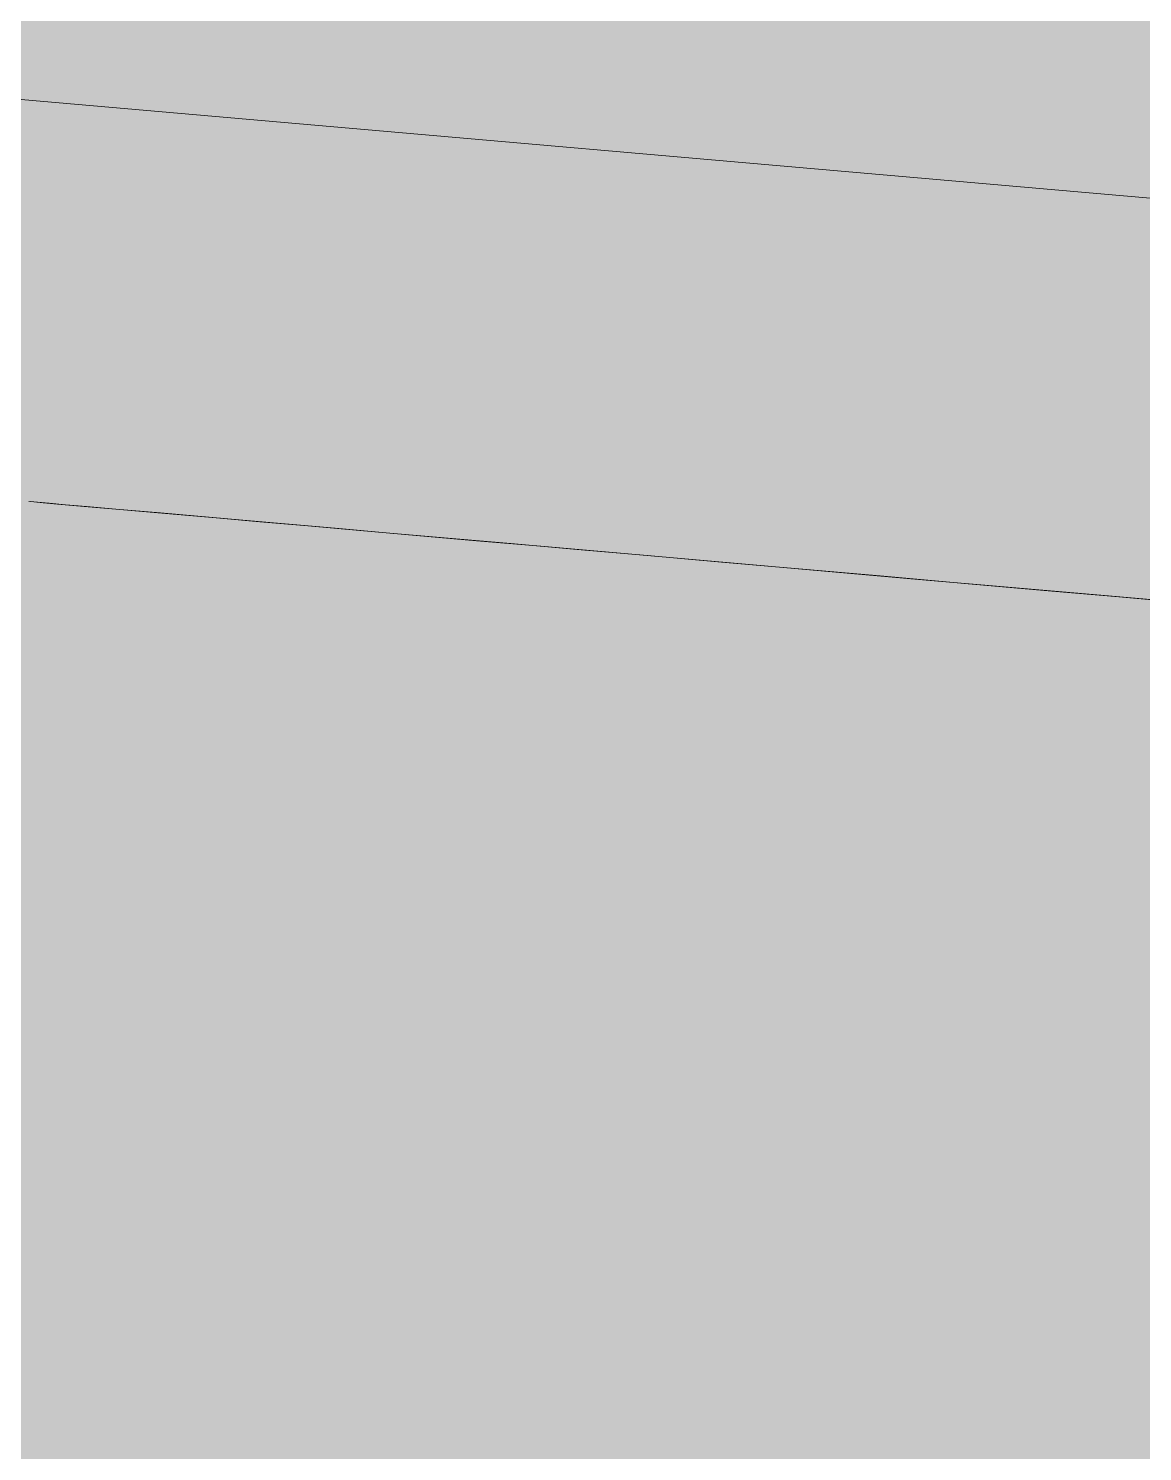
# Model space of a CAD drawing. Header units: millimetres. Extents: x 632 to 546626, y -3890 to 22200.
# Drawn here: x 389588.959 to 389590.846, y 16902.7 to 16905.11 of the extents above; entities that cross this region are included whole.
import ezdxf

# ---------------------------------------------------------------- set-up
doc = ezdxf.new("R2010")
doc.units = ezdxf.units.MM
doc.layers.add('A-270-M_ROOF', color=132, linetype='Continuous', lineweight=13)
doc.layers.add('A-770-ME_FFE_SA', color=91, linetype='Continuous', lineweight=13)

# ---------------------------------------------------------------- blocks, each defined once
blk = doc.blocks.new('Static Line_Sayfa_Metal Deck_Pan Mount - Up to 15 _ pitch - Max 2 Users-1845519-S6_501-SECTION A6')
at = {"layer": 'A-770-ME_FFE_SA', "lineweight": 5, "transparency": 33554432}
for points in [[(4567736.1194, 16883.1307), (4567740.3464, 16931.4452), (4567541.1074, 16948.8763), (4567536.8805, 16900.5619), (4567715.6604, 16884.9207)], [(4567736.1194, 16883.1307), (4567740.3464, 16931.4452), (4567541.1074, 16948.8763), (4567536.8805, 16900.5619), (4567715.6604, 16884.9207)], [(4567736.1194, 16883.1307), (4567740.3464, 16931.4452), (4567541.1074, 16948.8763), (4567536.8805, 16900.5619), (4567715.6604, 16884.9207)], [(4567736.1194, 16883.1307), (4567740.3464, 16931.4452), (4567541.1074, 16948.8763), (4567536.8805, 16900.5619), (4567715.6604, 16884.9207)], [(4567736.1194, 16883.1307), (4567740.3464, 16931.4452), (4567541.1074, 16948.8763), (4567536.8805, 16900.5619), (4567715.6604, 16884.9207)], [(4567736.1194, 16883.1307), (4567740.3464, 16931.4452), (4567541.1074, 16948.8763), (4567536.8805, 16900.5619), (4567715.6604, 16884.9207)], [(4567736.1194, 16883.1307), (4567740.3464, 16931.4452), (4567541.1074, 16948.8763), (4567536.8805, 16900.5619), (4567715.6604, 16884.9207)], [(4567736.1194, 16883.1307), (4567740.3464, 16931.4452), (4567541.1074, 16948.8763), (4567536.8805, 16900.5619), (4567715.6604, 16884.9207)], [(4567736.1194, 16883.1307), (4567740.3464, 16931.4452), (4567541.1075, 16948.8763), (4567536.8805, 16900.5619), (4567715.6604, 16884.9207)], [(4567736.1194, 16883.1307), (4567740.3464, 16931.4452), (4567541.1074, 16948.8763), (4567536.8805, 16900.5619), (4567715.6604, 16884.9207)], [(4567735.9451, 16881.1383), (4567740.1721, 16929.4528), (4567540.9331, 16946.8839), (4567536.7062, 16898.5695), (4567715.6604, 16882.913)], [(4567735.9451, 16881.1383), (4567740.1721, 16929.4528), (4567540.9331, 16946.8839), (4567536.7062, 16898.5695), (4567715.6604, 16882.913)], [(4567735.9451, 16881.1383), (4567740.1721, 16929.4528), (4567540.9331, 16946.8839), (4567536.7062, 16898.5695), (4567715.6604, 16882.913)], [(4567735.9451, 16881.1383), (4567740.1721, 16929.4528), (4567540.9331, 16946.8839), (4567536.7062, 16898.5695), (4567715.6604, 16882.913)], [(4567735.9451, 16881.1383), (4567740.1721, 16929.4528), (4567540.9331, 16946.8839), (4567536.7062, 16898.5695), (4567715.6604, 16882.913)], [(4567735.9451, 16881.1383), (4567740.1721, 16929.4528), (4567540.9331, 16946.8839), (4567536.7062, 16898.5695), (4567715.6604, 16882.913)], [(4567735.9451, 16881.1383), (4567740.1721, 16929.4528), (4567540.9331, 16946.8839), (4567536.7062, 16898.5695), (4567715.6604, 16882.913)], [(4567735.9451, 16881.1383), (4567740.1721, 16929.4528), (4567540.9331, 16946.8839), (4567536.7062, 16898.5695), (4567715.6604, 16882.913)], [(4567735.9451, 16881.1383), (4567740.1721, 16929.4528), (4567540.9331, 16946.8839), (4567536.7062, 16898.5695), (4567715.6604, 16882.913)], [(4567735.9451, 16881.1383), (4567740.1721, 16929.4528), (4567540.9331, 16946.8839), (4567536.7062, 16898.5695), (4567715.6604, 16882.913)]]:
    blk.add_hatch(color=256, dxfattribs=at).paths.add_polyline_path(points)
at = {"layer": 'A-770-ME_FFE_SA', "lineweight": 5}
for p, q in [((4567546.3038, 16905.007), (4567550.2681, 16904.6602)), ((4567550.2681, 16904.6602), (4567546.3038, 16905.007)), ((4567546.3038, 16905.007), (4567550.2681, 16904.6602)), ((4567550.2681, 16904.6602), (4567546.3038, 16905.007)), ((4567546.3038, 16905.007), (4567550.2681, 16904.6602)), ((4567550.2681, 16904.6602), (4567546.3038, 16905.007)), ((4567546.5212, 16904.3084), (4567546.5129, 16904.3091)), ((4567546.5212, 16904.3084), (4567546.5129, 16904.3091)), ((4567546.5212, 16904.3084), (4567546.5129, 16904.3091)), ((4567546.5212, 16904.3084), (4567546.5129, 16904.3091)), ((4567546.5212, 16904.3084), (4567546.5129, 16904.3091)), ((4567546.5212, 16904.3084), (4567546.5129, 16904.3091)), ((4567546.5212, 16904.3084), (4567546.5129, 16904.3091)), ((4567546.5212, 16904.3084), (4567546.5129, 16904.3091)), ((4567546.5212, 16904.3084), (4567546.5129, 16904.3091)), ((4567546.5212, 16904.3084), (4567546.5129, 16904.3091)), ((4567546.5212, 16904.3084), (4567546.5129, 16904.3091)), ((4567546.5157, 16904.3089), (4567546.5276, 16904.3078)), ((4567546.5157, 16904.3089), (4567546.5276, 16904.3078)), ((4567546.5157, 16904.3089), (4567546.5276, 16904.3078)), ((4567546.5157, 16904.3089), (4567546.5276, 16904.3078)), ((4567546.5157, 16904.3089), (4567546.5276, 16904.3078)), ((4567546.5157, 16904.3089), (4567546.5276, 16904.3078)), ((4567546.5157, 16904.3089), (4567546.5276, 16904.3078)), ((4567546.5157, 16904.3089), (4567546.5276, 16904.3078)), ((4567546.5157, 16904.3089), (4567546.5276, 16904.3078)), ((4567546.5157, 16904.3089), (4567546.5276, 16904.3078)), ((4567546.5157, 16904.3089), (4567546.5276, 16904.3078)), ((4567546.5374, 16904.307), (4567546.5212, 16904.3084)), ((4567546.5374, 16904.307), (4567546.5212, 16904.3084)), ((4567546.5374, 16904.307), (4567546.5212, 16904.3084)), ((4567546.5374, 16904.307), (4567546.5212, 16904.3084)), ((4567546.5374, 16904.307), (4567546.5212, 16904.3084)), ((4567546.5374, 16904.307), (4567546.5212, 16904.3084)), ((4567546.5374, 16904.307), (4567546.5212, 16904.3084)), ((4567546.5374, 16904.307), (4567546.5212, 16904.3084)), ((4567546.5374, 16904.307), (4567546.5212, 16904.3084)), ((4567546.5374, 16904.307), (4567546.5212, 16904.3084)), ((4567546.5374, 16904.307), (4567546.5212, 16904.3084)), ((4567546.5276, 16904.3078), (4567546.5475, 16904.3061)), ((4567546.5276, 16904.3078), (4567546.5475, 16904.3061)), ((4567546.5276, 16904.3078), (4567546.5475, 16904.3061)), ((4567546.5276, 16904.3078), (4567546.5475, 16904.3061)), ((4567546.5276, 16904.3078), (4567546.5475, 16904.3061)), ((4567546.5276, 16904.3078), (4567546.5475, 16904.3061)), ((4567546.5276, 16904.3078), (4567546.5475, 16904.3061)), ((4567546.5276, 16904.3078), (4567546.5475, 16904.3061)), ((4567546.5276, 16904.3078), (4567546.5475, 16904.3061)), ((4567546.5276, 16904.3078), (4567546.5475, 16904.3061)), ((4567546.5276, 16904.3078), (4567546.5475, 16904.3061)), ((4567546.5615, 16904.3048), (4567546.5374, 16904.307)), ((4567546.5615, 16904.3048), (4567546.5374, 16904.307)), ((4567546.5615, 16904.3048), (4567546.5374, 16904.307)), ((4567546.5615, 16904.3048), (4567546.5374, 16904.307)), ((4567546.5615, 16904.3048), (4567546.5374, 16904.307)), ((4567546.5615, 16904.3048), (4567546.5374, 16904.307)), ((4567546.5615, 16904.3048), (4567546.5374, 16904.307)), ((4567546.5615, 16904.3048), (4567546.5374, 16904.307)), ((4567546.5615, 16904.3048), (4567546.5374, 16904.307)), ((4567546.5615, 16904.3048), (4567546.5374, 16904.307)), ((4567546.5615, 16904.3048), (4567546.5374, 16904.307)), ((4567546.5475, 16904.3061), (4567546.5752, 16904.3036)), ((4567546.5475, 16904.3061), (4567546.5752, 16904.3036)), ((4567546.5475, 16904.3061), (4567546.5752, 16904.3036)), ((4567546.5475, 16904.3061), (4567546.5752, 16904.3036)), ((4567546.5475, 16904.3061), (4567546.5752, 16904.3036)), ((4567546.5475, 16904.3061), (4567546.5752, 16904.3036)), ((4567546.5475, 16904.3061), (4567546.5752, 16904.3036)), ((4567546.5475, 16904.3061), (4567546.5752, 16904.3036)), ((4567546.5475, 16904.3061), (4567546.5752, 16904.3036)), ((4567546.5475, 16904.3061), (4567546.5752, 16904.3036)), ((4567546.5475, 16904.3061), (4567546.5752, 16904.3036)), ((4567546.5935, 16904.302), (4567546.5615, 16904.3048)), ((4567546.5935, 16904.302), (4567546.5615, 16904.3048)), ((4567546.5935, 16904.302), (4567546.5615, 16904.3048)), ((4567546.5935, 16904.302), (4567546.5615, 16904.3048)), ((4567546.5935, 16904.302), (4567546.5615, 16904.3048)), ((4567546.5935, 16904.302), (4567546.5615, 16904.3048)), ((4567546.5935, 16904.302), (4567546.5615, 16904.3048)), ((4567546.5935, 16904.302), (4567546.5615, 16904.3048)), ((4567546.5935, 16904.302), (4567546.5615, 16904.3048)), ((4567546.5935, 16904.302), (4567546.5615, 16904.3048)), ((4567546.5935, 16904.302), (4567546.5615, 16904.3048)), ((4567546.5752, 16904.3036), (4567546.6109, 16904.3005)), ((4567546.5752, 16904.3036), (4567546.6109, 16904.3005)), ((4567546.5752, 16904.3036), (4567546.6109, 16904.3005)), ((4567546.5752, 16904.3036), (4567546.6109, 16904.3005)), ((4567546.5752, 16904.3036), (4567546.6109, 16904.3005)), ((4567546.5752, 16904.3036), (4567546.6109, 16904.3005)), ((4567546.5752, 16904.3036), (4567546.6109, 16904.3005)), ((4567546.5752, 16904.3036), (4567546.6109, 16904.3005)), ((4567546.5752, 16904.3036), (4567546.6109, 16904.3005)), ((4567546.5752, 16904.3036), (4567546.6109, 16904.3005)), ((4567546.5752, 16904.3036), (4567546.6109, 16904.3005)), ((4567546.6333, 16904.2986), (4567546.5935, 16904.302)), ((4567546.6333, 16904.2986), (4567546.5935, 16904.302)), ((4567546.6333, 16904.2986), (4567546.5935, 16904.302)), ((4567546.6333, 16904.2986), (4567546.5935, 16904.302)), ((4567546.6333, 16904.2986), (4567546.5935, 16904.302)), ((4567546.6333, 16904.2986), (4567546.5935, 16904.302)), ((4567546.6333, 16904.2986), (4567546.5935, 16904.302)), ((4567546.6333, 16904.2986), (4567546.5935, 16904.302)), ((4567546.6333, 16904.2986), (4567546.5935, 16904.302)), ((4567546.6333, 16904.2986), (4567546.5935, 16904.302)), ((4567546.6333, 16904.2986), (4567546.5935, 16904.302)), ((4567546.6109, 16904.3005), (4567546.6543, 16904.2967)), ((4567546.6109, 16904.3005), (4567546.6543, 16904.2967)), ((4567546.6109, 16904.3005), (4567546.6543, 16904.2967)), ((4567546.6109, 16904.3005), (4567546.6543, 16904.2967)), ((4567546.6109, 16904.3005), (4567546.6543, 16904.2967)), ((4567546.6109, 16904.3005), (4567546.6543, 16904.2967)), ((4567546.6109, 16904.3005), (4567546.6543, 16904.2967)), ((4567546.6109, 16904.3005), (4567546.6543, 16904.2967)), ((4567546.6109, 16904.3005), (4567546.6543, 16904.2967)), ((4567546.6109, 16904.3005), (4567546.6543, 16904.2967)), ((4567546.6109, 16904.3005), (4567546.6543, 16904.2967)), ((4567546.6809, 16904.2944), (4567546.6333, 16904.2986)), ((4567546.6809, 16904.2944), (4567546.6333, 16904.2986)), ((4567546.6809, 16904.2944), (4567546.6333, 16904.2986)), ((4567546.6809, 16904.2944), (4567546.6333, 16904.2986)), ((4567546.6809, 16904.2944), (4567546.6333, 16904.2986)), ((4567546.6809, 16904.2944), (4567546.6333, 16904.2986)), ((4567546.6809, 16904.2944), (4567546.6333, 16904.2986)), ((4567546.6809, 16904.2944), (4567546.6333, 16904.2986)), ((4567546.6809, 16904.2944), (4567546.6333, 16904.2986)), ((4567546.6809, 16904.2944), (4567546.6333, 16904.2986)), ((4567546.6809, 16904.2944), (4567546.6333, 16904.2986)), ((4567546.6543, 16904.2967), (4567546.7054, 16904.2923)), ((4567546.6543, 16904.2967), (4567546.7054, 16904.2923)), ((4567546.6543, 16904.2967), (4567546.7054, 16904.2923)), ((4567546.6543, 16904.2967), (4567546.7054, 16904.2923)), ((4567546.6543, 16904.2967), (4567546.7054, 16904.2923)), ((4567546.6543, 16904.2967), (4567546.7054, 16904.2923)), ((4567546.6543, 16904.2967), (4567546.7054, 16904.2923)), ((4567546.6543, 16904.2967), (4567546.7054, 16904.2923)), ((4567546.6543, 16904.2967), (4567546.7054, 16904.2923)), ((4567546.6543, 16904.2967), (4567546.7054, 16904.2923)), ((4567546.6543, 16904.2967), (4567546.7054, 16904.2923)), ((4567546.7362, 16904.2896), (4567546.6809, 16904.2944)), ((4567546.7362, 16904.2896), (4567546.6809, 16904.2944)), ((4567546.7362, 16904.2896), (4567546.6809, 16904.2944)), ((4567546.7362, 16904.2896), (4567546.6809, 16904.2944)), ((4567546.7362, 16904.2896), (4567546.6809, 16904.2944)), ((4567546.7362, 16904.2896), (4567546.6809, 16904.2944)), ((4567546.7362, 16904.2896), (4567546.6809, 16904.2944)), ((4567546.7362, 16904.2896), (4567546.6809, 16904.2944)), ((4567546.7362, 16904.2896), (4567546.6809, 16904.2944)), ((4567546.7362, 16904.2896), (4567546.6809, 16904.2944)), ((4567546.7362, 16904.2896), (4567546.6809, 16904.2944)), ((4567546.7054, 16904.2923), (4567546.7642, 16904.2871)), ((4567546.7054, 16904.2923), (4567546.7642, 16904.2871)), ((4567546.7054, 16904.2923), (4567546.7642, 16904.2871)), ((4567546.7054, 16904.2923), (4567546.7642, 16904.2871)), ((4567546.7054, 16904.2923), (4567546.7642, 16904.2871)), ((4567546.7054, 16904.2923), (4567546.7642, 16904.2871)), ((4567546.7054, 16904.2923), (4567546.7642, 16904.2871)), ((4567546.7054, 16904.2923), (4567546.7642, 16904.2871)), ((4567546.7054, 16904.2923), (4567546.7642, 16904.2871)), ((4567546.7054, 16904.2923), (4567546.7642, 16904.2871)), ((4567546.7054, 16904.2923), (4567546.7642, 16904.2871)), ((4567546.7991, 16904.2841), (4567546.7362, 16904.2896)), ((4567546.7991, 16904.2841), (4567546.7362, 16904.2896)), ((4567546.7991, 16904.2841), (4567546.7362, 16904.2896)), ((4567546.7991, 16904.2841), (4567546.7362, 16904.2896)), ((4567546.7991, 16904.2841), (4567546.7362, 16904.2896)), ((4567546.7991, 16904.2841), (4567546.7362, 16904.2896)), ((4567546.7991, 16904.2841), (4567546.7362, 16904.2896)), ((4567546.7991, 16904.2841), (4567546.7362, 16904.2896)), ((4567546.7991, 16904.2841), (4567546.7362, 16904.2896)), ((4567546.7991, 16904.2841), (4567546.7362, 16904.2896)), ((4567546.7991, 16904.2841), (4567546.7362, 16904.2896)), ((4567546.7642, 16904.2871), (4567546.8305, 16904.2813)), ((4567546.7642, 16904.2871), (4567546.8305, 16904.2813)), ((4567546.7642, 16904.2871), (4567546.8305, 16904.2813)), ((4567546.7642, 16904.2871), (4567546.8305, 16904.2813)), ((4567546.7642, 16904.2871), (4567546.8305, 16904.2813)), ((4567546.7642, 16904.2871), (4567546.8305, 16904.2813)), ((4567546.7642, 16904.2871), (4567546.8305, 16904.2813)), ((4567546.7642, 16904.2871), (4567546.8305, 16904.2813)), ((4567546.7642, 16904.2871), (4567546.8305, 16904.2813)), ((4567546.7642, 16904.2871), (4567546.8305, 16904.2813)), ((4567546.7642, 16904.2871), (4567546.8305, 16904.2813)), ((4567546.8695, 16904.2779), (4567546.7991, 16904.2841)), ((4567546.8695, 16904.2779), (4567546.7991, 16904.2841)), ((4567546.8695, 16904.2779), (4567546.7991, 16904.2841)), ((4567546.8695, 16904.2779), (4567546.7991, 16904.2841)), ((4567546.8695, 16904.2779), (4567546.7991, 16904.2841)), ((4567546.8695, 16904.2779), (4567546.7991, 16904.2841)), ((4567546.8695, 16904.2779), (4567546.7991, 16904.2841)), ((4567546.8695, 16904.2779), (4567546.7991, 16904.2841)), ((4567546.8695, 16904.2779), (4567546.7991, 16904.2841)), ((4567546.8695, 16904.2779), (4567546.7991, 16904.2841)), ((4567546.8695, 16904.2779), (4567546.7991, 16904.2841)), ((4567546.8305, 16904.2813), (4567546.9043, 16904.2749)), ((4567546.8305, 16904.2813), (4567546.9043, 16904.2749)), ((4567546.8305, 16904.2813), (4567546.9043, 16904.2749)), ((4567546.8305, 16904.2813), (4567546.9043, 16904.2749)), ((4567546.8305, 16904.2813), (4567546.9043, 16904.2749)), ((4567546.8305, 16904.2813), (4567546.9043, 16904.2749)), ((4567546.8305, 16904.2813), (4567546.9043, 16904.2749)), ((4567546.8305, 16904.2813), (4567546.9043, 16904.2749)), ((4567546.8305, 16904.2813), (4567546.9043, 16904.2749)), ((4567546.8305, 16904.2813), (4567546.9043, 16904.2749)), ((4567546.8305, 16904.2813), (4567546.9043, 16904.2749)), ((4567546.9472, 16904.2711), (4567546.8695, 16904.2779)), ((4567546.9472, 16904.2711), (4567546.8695, 16904.2779)), ((4567546.9472, 16904.2711), (4567546.8695, 16904.2779)), ((4567546.9472, 16904.2711), (4567546.8695, 16904.2779)), ((4567546.9472, 16904.2711), (4567546.8695, 16904.2779)), ((4567546.9472, 16904.2711), (4567546.8695, 16904.2779)), ((4567546.9472, 16904.2711), (4567546.8695, 16904.2779)), ((4567546.9472, 16904.2711), (4567546.8695, 16904.2779)), ((4567546.9472, 16904.2711), (4567546.8695, 16904.2779)), ((4567546.9472, 16904.2711), (4567546.8695, 16904.2779)), ((4567546.9472, 16904.2711), (4567546.8695, 16904.2779)), ((4567546.9472, 16904.2711), (4567546.8695, 16904.2779)), ((4567546.9043, 16904.2749), (4567546.9855, 16904.2678)), ((4567546.9043, 16904.2749), (4567546.9855, 16904.2678)), ((4567546.9043, 16904.2749), (4567546.9855, 16904.2678)), ((4567546.9043, 16904.2749), (4567546.9855, 16904.2678)), ((4567546.9043, 16904.2749), (4567546.9855, 16904.2678)), ((4567546.9043, 16904.2749), (4567546.9855, 16904.2678)), ((4567546.9043, 16904.2749), (4567546.9855, 16904.2678)), ((4567546.9043, 16904.2749), (4567546.9855, 16904.2678)), ((4567546.9043, 16904.2749), (4567546.9855, 16904.2678)), ((4567546.9043, 16904.2749), (4567546.9855, 16904.2678)), ((4567546.9043, 16904.2749), (4567546.9855, 16904.2678)), ((4567547.0322, 16904.2637), (4567546.9472, 16904.2711)), ((4567547.0322, 16904.2637), (4567546.9472, 16904.2711)), ((4567547.0322, 16904.2637), (4567546.9472, 16904.2711)), ((4567547.0322, 16904.2637), (4567546.9472, 16904.2711)), ((4567547.0322, 16904.2637), (4567546.9472, 16904.2711)), ((4567547.0322, 16904.2637), (4567546.9472, 16904.2711)), ((4567547.0322, 16904.2637), (4567546.9472, 16904.2711)), ((4567547.0322, 16904.2637), (4567546.9472, 16904.2711)), ((4567547.0322, 16904.2637), (4567546.9472, 16904.2711)), ((4567547.0322, 16904.2637), (4567546.9472, 16904.2711)), ((4567547.0322, 16904.2637), (4567546.9472, 16904.2711)), ((4567547.0322, 16904.2637), (4567546.9472, 16904.2711)), ((4567546.9855, 16904.2678), (4567547.0738, 16904.26)), ((4567546.9855, 16904.2678), (4567547.0738, 16904.26)), ((4567546.9855, 16904.2678), (4567547.0738, 16904.26)), ((4567546.9855, 16904.2678), (4567547.0738, 16904.26)), ((4567546.9855, 16904.2678), (4567547.0738, 16904.26)), ((4567546.9855, 16904.2678), (4567547.0738, 16904.26)), ((4567546.9855, 16904.2678), (4567547.0738, 16904.26)), ((4567546.9855, 16904.2678), (4567547.0738, 16904.26)), ((4567546.9855, 16904.2678), (4567547.0738, 16904.26)), ((4567546.9855, 16904.2678), (4567547.0738, 16904.26)), ((4567546.9855, 16904.2678), (4567547.0738, 16904.26)), ((4567547.1244, 16904.2556), (4567547.0322, 16904.2637)), ((4567547.1244, 16904.2556), (4567547.0322, 16904.2637)), ((4567547.1244, 16904.2556), (4567547.0322, 16904.2637)), ((4567547.1244, 16904.2556), (4567547.0322, 16904.2637)), ((4567547.1244, 16904.2556), (4567547.0322, 16904.2637)), ((4567547.1244, 16904.2556), (4567547.0322, 16904.2637)), ((4567547.1244, 16904.2556), (4567547.0322, 16904.2637)), ((4567547.1244, 16904.2556), (4567547.0322, 16904.2637)), ((4567547.1244, 16904.2556), (4567547.0322, 16904.2637)), ((4567547.1244, 16904.2556), (4567547.0322, 16904.2637)), ((4567547.1244, 16904.2556), (4567547.0322, 16904.2637)), ((4567547.1244, 16904.2556), (4567547.0322, 16904.2637)), ((4567547.0738, 16904.26), (4567547.1691, 16904.2517)), ((4567547.0738, 16904.26), (4567547.1691, 16904.2517)), ((4567547.0738, 16904.26), (4567547.1691, 16904.2517)), ((4567547.0738, 16904.26), (4567547.1691, 16904.2517)), ((4567547.0738, 16904.26), (4567547.1691, 16904.2517)), ((4567547.0738, 16904.26), (4567547.1691, 16904.2517)), ((4567547.0738, 16904.26), (4567547.1691, 16904.2517)), ((4567547.0738, 16904.26), (4567547.1691, 16904.2517)), ((4567547.0738, 16904.26), (4567547.1691, 16904.2517)), ((4567547.0738, 16904.26), (4567547.1691, 16904.2517)), ((4567547.0738, 16904.26), (4567547.1691, 16904.2517)), ((4567547.0738, 16904.26), (4567547.1691, 16904.2517)), ((4567547.2235, 16904.2469), (4567547.1244, 16904.2556)), ((4567547.2235, 16904.2469), (4567547.1244, 16904.2556)), ((4567547.2235, 16904.2469), (4567547.1244, 16904.2556)), ((4567547.2235, 16904.2469), (4567547.1244, 16904.2556)), ((4567547.2235, 16904.2469), (4567547.1244, 16904.2556)), ((4567547.2235, 16904.2469), (4567547.1244, 16904.2556)), ((4567547.2235, 16904.2469), (4567547.1244, 16904.2556)), ((4567547.2235, 16904.2469), (4567547.1244, 16904.2556)), ((4567547.2235, 16904.2469), (4567547.1244, 16904.2556)), ((4567547.2235, 16904.2469), (4567547.1244, 16904.2556)), ((4567547.2235, 16904.2469), (4567547.1244, 16904.2556)), ((4567547.1691, 16904.2517), (4567547.2714, 16904.2427)), ((4567547.1691, 16904.2517), (4567547.2714, 16904.2427)), ((4567547.1691, 16904.2517), (4567547.2714, 16904.2427)), ((4567547.1691, 16904.2517), (4567547.2714, 16904.2427)), ((4567547.1691, 16904.2517), (4567547.2714, 16904.2427)), ((4567547.1691, 16904.2517), (4567547.2714, 16904.2427)), ((4567547.1691, 16904.2517), (4567547.2714, 16904.2427)), ((4567547.1691, 16904.2517), (4567547.2714, 16904.2427)), ((4567547.1691, 16904.2517), (4567547.2714, 16904.2427)), ((4567547.1691, 16904.2517), (4567547.2714, 16904.2427)), ((4567547.1691, 16904.2517), (4567547.2714, 16904.2427)), ((4567547.3294, 16904.2377), (4567547.2235, 16904.2469)), ((4567547.3294, 16904.2377), (4567547.2235, 16904.2469)), ((4567547.3294, 16904.2377), (4567547.2235, 16904.2469)), ((4567547.3294, 16904.2377), (4567547.2235, 16904.2469)), ((4567547.3294, 16904.2377), (4567547.2235, 16904.2469)), ((4567547.3294, 16904.2377), (4567547.2235, 16904.2469)), ((4567547.3294, 16904.2377), (4567547.2235, 16904.2469)), ((4567547.3294, 16904.2377), (4567547.2235, 16904.2469)), ((4567547.3294, 16904.2377), (4567547.2235, 16904.2469)), ((4567547.3294, 16904.2377), (4567547.2235, 16904.2469)), ((4567547.3294, 16904.2377), (4567547.2235, 16904.2469)), ((4567547.2714, 16904.2427), (4567547.3804, 16904.2332)), ((4567547.2714, 16904.2427), (4567547.3804, 16904.2332)), ((4567547.2714, 16904.2427), (4567547.3804, 16904.2332)), ((4567547.2714, 16904.2427), (4567547.3804, 16904.2332)), ((4567547.2714, 16904.2427), (4567547.3804, 16904.2332)), ((4567547.2714, 16904.2427), (4567547.3804, 16904.2332)), ((4567547.2714, 16904.2427), (4567547.3804, 16904.2332)), ((4567547.2714, 16904.2427), (4567547.3804, 16904.2332)), ((4567547.2714, 16904.2427), (4567547.3804, 16904.2332)), ((4567547.2714, 16904.2427), (4567547.3804, 16904.2332)), ((4567547.2714, 16904.2427), (4567547.3804, 16904.2332)), ((4567547.442, 16904.2278), (4567547.3294, 16904.2377)), ((4567547.442, 16904.2278), (4567547.3294, 16904.2377)), ((4567547.442, 16904.2278), (4567547.3294, 16904.2377)), ((4567547.442, 16904.2278), (4567547.3294, 16904.2377)), ((4567547.442, 16904.2278), (4567547.3294, 16904.2377)), ((4567547.442, 16904.2278), (4567547.3294, 16904.2377)), ((4567547.442, 16904.2278), (4567547.3294, 16904.2377)), ((4567547.442, 16904.2278), (4567547.3294, 16904.2377)), ((4567547.442, 16904.2278), (4567547.3294, 16904.2377)), ((4567547.442, 16904.2278), (4567547.3294, 16904.2377)), ((4567547.442, 16904.2278), (4567547.3294, 16904.2377)), ((4567547.442, 16904.2278), (4567547.3295, 16904.2377)), ((4567547.3804, 16904.2332), (4567547.496, 16904.2231)), ((4567547.3804, 16904.2332), (4567547.496, 16904.2231)), ((4567547.3804, 16904.2332), (4567547.496, 16904.2231)), ((4567547.3804, 16904.2332), (4567547.496, 16904.2231)), ((4567547.3804, 16904.2332), (4567547.496, 16904.2231)), ((4567547.3804, 16904.2332), (4567547.496, 16904.2231)), ((4567547.3804, 16904.2332), (4567547.496, 16904.2231)), ((4567547.3804, 16904.2332), (4567547.496, 16904.2231)), ((4567547.3804, 16904.2332), (4567547.496, 16904.2231)), ((4567547.3804, 16904.2332), (4567547.496, 16904.2231)), ((4567547.5611, 16904.2174), (4567547.442, 16904.2278)), ((4567547.5611, 16904.2174), (4567547.442, 16904.2278)), ((4567547.5611, 16904.2174), (4567547.442, 16904.2278)), ((4567547.5611, 16904.2174), (4567547.442, 16904.2278)), ((4567547.5611, 16904.2174), (4567547.442, 16904.2278)), ((4567547.5611, 16904.2174), (4567547.442, 16904.2278)), ((4567547.5611, 16904.2174), (4567547.442, 16904.2278)), ((4567547.5611, 16904.2174), (4567547.442, 16904.2278)), ((4567547.5611, 16904.2174), (4567547.442, 16904.2278)), ((4567547.5611, 16904.2174), (4567547.442, 16904.2278)), ((4567547.5611, 16904.2174), (4567547.442, 16904.2278)), ((4567547.496, 16904.2231), (4567547.618, 16904.2124)), ((4567547.496, 16904.2231), (4567547.618, 16904.2124)), ((4567547.496, 16904.2231), (4567547.618, 16904.2124)), ((4567547.496, 16904.2231), (4567547.618, 16904.2124)), ((4567547.496, 16904.2231), (4567547.618, 16904.2124)), ((4567547.496, 16904.2231), (4567547.618, 16904.2124)), ((4567547.496, 16904.2231), (4567547.618, 16904.2124)), ((4567547.496, 16904.2231), (4567547.618, 16904.2124)), ((4567547.496, 16904.2231), (4567547.618, 16904.2124)), ((4567547.496, 16904.2231), (4567547.618, 16904.2124)), ((4567547.6864, 16904.2064), (4567547.5611, 16904.2174)), ((4567547.6864, 16904.2064), (4567547.5611, 16904.2174)), ((4567547.6864, 16904.2064), (4567547.5611, 16904.2174)), ((4567547.6864, 16904.2064), (4567547.5611, 16904.2174)), ((4567547.6864, 16904.2064), (4567547.5611, 16904.2174)), ((4567547.6864, 16904.2064), (4567547.5611, 16904.2174)), ((4567547.6864, 16904.2064), (4567547.5611, 16904.2174)), ((4567547.6864, 16904.2064), (4567547.5611, 16904.2174)), ((4567547.6864, 16904.2064), (4567547.5611, 16904.2174)), ((4567547.6864, 16904.2064), (4567547.5611, 16904.2174)), ((4567547.6864, 16904.2064), (4567547.5611, 16904.2174)), ((4567547.618, 16904.2124), (4567547.7462, 16904.2012)), ((4567547.618, 16904.2124), (4567547.7462, 16904.2012)), ((4567547.618, 16904.2124), (4567547.7462, 16904.2012)), ((4567547.618, 16904.2124), (4567547.7462, 16904.2012)), ((4567547.618, 16904.2124), (4567547.7462, 16904.2012)), ((4567547.618, 16904.2124), (4567547.7462, 16904.2012)), ((4567547.618, 16904.2124), (4567547.7462, 16904.2012)), ((4567547.618, 16904.2124), (4567547.7462, 16904.2012)), ((4567547.618, 16904.2124), (4567547.7462, 16904.2012)), ((4567547.618, 16904.2124), (4567547.7462, 16904.2012)), ((4567547.8178, 16904.1949), (4567547.6864, 16904.2064)), ((4567547.8178, 16904.1949), (4567547.6864, 16904.2064)), ((4567547.8178, 16904.1949), (4567547.6864, 16904.2064)), ((4567547.8178, 16904.1949), (4567547.6864, 16904.2064)), ((4567547.8178, 16904.1949), (4567547.6864, 16904.2064)), ((4567547.8178, 16904.1949), (4567547.6864, 16904.2064)), ((4567547.8178, 16904.1949), (4567547.6864, 16904.2064)), ((4567547.8178, 16904.1949), (4567547.6864, 16904.2064)), ((4567547.8178, 16904.1949), (4567547.6864, 16904.2064)), ((4567547.8178, 16904.1949), (4567547.6864, 16904.2064)), ((4567547.8178, 16904.1949), (4567547.6864, 16904.2064)), ((4567547.8178, 16904.1949), (4567547.6864, 16904.2064)), ((4567547.7462, 16904.2012), (4567547.8803, 16904.1895)), ((4567547.7462, 16904.2012), (4567547.8803, 16904.1895)), ((4567547.7462, 16904.2012), (4567547.8803, 16904.1895)), ((4567547.7462, 16904.2012), (4567547.8803, 16904.1895)), ((4567547.7462, 16904.2012), (4567547.8803, 16904.1895)), ((4567547.7462, 16904.2012), (4567547.8803, 16904.1895)), ((4567547.7462, 16904.2012), (4567547.8803, 16904.1895)), ((4567547.7462, 16904.2012), (4567547.8803, 16904.1895)), ((4567547.7462, 16904.2012), (4567547.8803, 16904.1895)), ((4567547.7462, 16904.2012), (4567547.8803, 16904.1895)), ((4567547.9551, 16904.1829), (4567547.8178, 16904.1949)), ((4567547.9551, 16904.1829), (4567547.8178, 16904.1949)), ((4567547.9551, 16904.1829), (4567547.8178, 16904.1949)), ((4567547.9551, 16904.1829), (4567547.8178, 16904.1949)), ((4567547.9551, 16904.1829), (4567547.8178, 16904.1949)), ((4567547.9551, 16904.1829), (4567547.8178, 16904.1949)), ((4567547.9551, 16904.1829), (4567547.8178, 16904.1949)), ((4567547.9551, 16904.1829), (4567547.8178, 16904.1949)), ((4567547.9551, 16904.1829), (4567547.8178, 16904.1949)), ((4567547.9551, 16904.1829), (4567547.8178, 16904.1949)), ((4567547.9551, 16904.1829), (4567547.8178, 16904.1949)), ((4567547.9551, 16904.1829), (4567547.8178, 16904.1949)), ((4567547.8803, 16904.1895), (4567548.0202, 16904.1772)), ((4567547.8803, 16904.1895), (4567548.0202, 16904.1772)), ((4567547.8803, 16904.1895), (4567548.0202, 16904.1772)), ((4567547.8803, 16904.1895), (4567548.0202, 16904.1772)), ((4567547.8803, 16904.1895), (4567548.0202, 16904.1772)), ((4567547.8803, 16904.1895), (4567548.0202, 16904.1772)), ((4567547.8803, 16904.1895), (4567548.0202, 16904.1772)), ((4567547.8803, 16904.1895), (4567548.0202, 16904.1772)), ((4567547.8803, 16904.1895), (4567548.0202, 16904.1772)), ((4567547.8803, 16904.1895), (4567548.0202, 16904.1772)), ((4567547.8803, 16904.1895), (4567548.0202, 16904.1772)), ((4567548.098, 16904.1704), (4567547.9551, 16904.1829)), ((4567548.098, 16904.1704), (4567547.9551, 16904.1829)), ((4567548.098, 16904.1704), (4567547.9551, 16904.1829)), ((4567548.098, 16904.1704), (4567547.9551, 16904.1829)), ((4567548.098, 16904.1704), (4567547.9551, 16904.1829)), ((4567548.098, 16904.1704), (4567547.9551, 16904.1829)), ((4567548.098, 16904.1704), (4567547.9551, 16904.1829)), ((4567548.098, 16904.1704), (4567547.9551, 16904.1829)), ((4567548.098, 16904.1704), (4567547.9551, 16904.1829)), ((4567548.098, 16904.1704), (4567547.9551, 16904.1829)), ((4567548.098, 16904.1704), (4567547.9551, 16904.1829)), ((4567548.098, 16904.1704), (4567547.9551, 16904.1829)), ((4567548.0202, 16904.1772), (4567548.1656, 16904.1645)), ((4567548.0202, 16904.1772), (4567548.1656, 16904.1645)), ((4567548.0202, 16904.1772), (4567548.1656, 16904.1645)), ((4567548.0202, 16904.1772), (4567548.1656, 16904.1645)), ((4567548.0202, 16904.1772), (4567548.1656, 16904.1645)), ((4567548.0202, 16904.1772), (4567548.1656, 16904.1645)), ((4567548.0202, 16904.1772), (4567548.1656, 16904.1645)), ((4567548.0202, 16904.1772), (4567548.1656, 16904.1645)), ((4567548.0202, 16904.1772), (4567548.1656, 16904.1645)), ((4567548.0202, 16904.1772), (4567548.1656, 16904.1645)), ((4567548.0202, 16904.1772), (4567548.1656, 16904.1645)), ((4567548.2464, 16904.1574), (4567548.098, 16904.1704)), ((4567548.2464, 16904.1574), (4567548.098, 16904.1704)), ((4567548.2464, 16904.1574), (4567548.098, 16904.1704)), ((4567548.2464, 16904.1574), (4567548.098, 16904.1704)), ((4567548.2464, 16904.1574), (4567548.098, 16904.1704)), ((4567548.2464, 16904.1574), (4567548.098, 16904.1704)), ((4567548.2464, 16904.1574), (4567548.098, 16904.1704)), ((4567548.2464, 16904.1574), (4567548.098, 16904.1704)), ((4567548.2464, 16904.1574), (4567548.098, 16904.1704)), ((4567548.2464, 16904.1574), (4567548.098, 16904.1704)), ((4567548.2464, 16904.1574), (4567548.098, 16904.1704)), ((4567548.2464, 16904.1574), (4567548.098, 16904.1704)), ((4567548.1656, 16904.1645), (4567548.3164, 16904.1513)), ((4567548.1656, 16904.1645), (4567548.3164, 16904.1513)), ((4567548.1656, 16904.1645), (4567548.3164, 16904.1513)), ((4567548.1656, 16904.1645), (4567548.3164, 16904.1513)), ((4567548.1656, 16904.1645), (4567548.3164, 16904.1513)), ((4567548.1656, 16904.1645), (4567548.3164, 16904.1513)), ((4567548.1656, 16904.1645), (4567548.3164, 16904.1513)), ((4567548.1656, 16904.1645), (4567548.3164, 16904.1513)), ((4567548.1656, 16904.1645), (4567548.3164, 16904.1513)), ((4567548.1656, 16904.1645), (4567548.3164, 16904.1513)), ((4567548.1656, 16904.1645), (4567548.3164, 16904.1513)), ((4567548.3999, 16904.144), (4567548.2464, 16904.1574)), ((4567548.3999, 16904.144), (4567548.2464, 16904.1574)), ((4567548.3999, 16904.144), (4567548.2464, 16904.1574)), ((4567548.3999, 16904.144), (4567548.2464, 16904.1574)), ((4567548.3999, 16904.144), (4567548.2464, 16904.1574)), ((4567548.3999, 16904.144), (4567548.2464, 16904.1574)), ((4567548.3999, 16904.144), (4567548.2464, 16904.1574)), ((4567548.3999, 16904.144), (4567548.2464, 16904.1574)), ((4567548.3999, 16904.144), (4567548.2464, 16904.1574)), ((4567548.3999, 16904.144), (4567548.2464, 16904.1574)), ((4567548.3999, 16904.144), (4567548.2464, 16904.1574)), ((4567548.3999, 16904.144), (4567548.2464, 16904.1574)), ((4567548.3164, 16904.1513), (4567548.4722, 16904.1377)), ((4567548.3164, 16904.1513), (4567548.4722, 16904.1377)), ((4567548.3164, 16904.1513), (4567548.4722, 16904.1377)), ((4567548.3164, 16904.1513), (4567548.4722, 16904.1377)), ((4567548.3164, 16904.1513), (4567548.4722, 16904.1377)), ((4567548.3164, 16904.1513), (4567548.4722, 16904.1377)), ((4567548.3164, 16904.1513), (4567548.4722, 16904.1377)), ((4567548.3164, 16904.1513), (4567548.4722, 16904.1377)), ((4567548.3164, 16904.1513), (4567548.4722, 16904.1377)), ((4567548.3164, 16904.1513), (4567548.4722, 16904.1377)), ((4567548.5584, 16904.1301), (4567548.3999, 16904.144))]:
    blk.add_line(p, q, dxfattribs=at)
at = {"layer": 'A-770-ME_FFE_SA', "lineweight": 5, "flags": 128}
for points in [[(4567548.3999, 16904.144), (4567548.2464, 16904.1574), (4567548.098, 16904.1704), (4567547.9551, 16904.1829), (4567547.8178, 16904.1949), (4567547.6864, 16904.2064), (4567547.5611, 16904.2174), (4567547.442, 16904.2278), (4567547.3294, 16904.2377), (4567547.2235, 16904.2469), (4567547.1244, 16904.2556), (4567547.0322, 16904.2637), (4567546.9472, 16904.2711), (4567546.8695, 16904.2779), (4567546.7991, 16904.2841), (4567546.7362, 16904.2896), (4567546.6809, 16904.2944), (4567546.6333, 16904.2986), (4567546.5935, 16904.302), (4567546.5615, 16904.3048), (4567546.5374, 16904.307), (4567546.5212, 16904.3084), (4567546.5129, 16904.3091)], [(4567548.3999, 16904.144), (4567548.2464, 16904.1574), (4567548.098, 16904.1704), (4567547.9551, 16904.1829), (4567547.8178, 16904.1949), (4567547.6864, 16904.2064), (4567547.5611, 16904.2174), (4567547.442, 16904.2278), (4567547.3294, 16904.2377), (4567547.2235, 16904.2469), (4567547.1244, 16904.2556), (4567547.0322, 16904.2637), (4567546.9472, 16904.2711), (4567546.8695, 16904.2779), (4567546.7991, 16904.2841), (4567546.7362, 16904.2896), (4567546.6809, 16904.2944), (4567546.6333, 16904.2986), (4567546.5935, 16904.302), (4567546.5615, 16904.3048), (4567546.5374, 16904.307), (4567546.5212, 16904.3084), (4567546.5129, 16904.3091)], [(4567548.3999, 16904.144), (4567548.2464, 16904.1574), (4567548.098, 16904.1704), (4567547.9551, 16904.1829), (4567547.8178, 16904.1949), (4567547.6864, 16904.2064), (4567547.5611, 16904.2174), (4567547.442, 16904.2278), (4567547.3294, 16904.2377), (4567547.2235, 16904.2469), (4567547.1244, 16904.2556), (4567547.0322, 16904.2637), (4567546.9472, 16904.2711), (4567546.8695, 16904.2779), (4567546.7991, 16904.2841), (4567546.7362, 16904.2896), (4567546.6809, 16904.2944), (4567546.6333, 16904.2986), (4567546.5935, 16904.302), (4567546.5615, 16904.3048), (4567546.5374, 16904.307), (4567546.5212, 16904.3084), (4567546.5129, 16904.3091)], [(4567548.3999, 16904.144), (4567548.2464, 16904.1574), (4567548.098, 16904.1704), (4567547.9551, 16904.1829), (4567547.8178, 16904.1949), (4567547.6864, 16904.2064), (4567547.5611, 16904.2174), (4567547.442, 16904.2278), (4567547.3294, 16904.2377), (4567547.2235, 16904.2469), (4567547.1244, 16904.2556), (4567547.0322, 16904.2637), (4567546.9472, 16904.2711), (4567546.8695, 16904.2779), (4567546.7991, 16904.2841), (4567546.7362, 16904.2896), (4567546.6809, 16904.2944), (4567546.6333, 16904.2986), (4567546.5935, 16904.302), (4567546.5615, 16904.3048), (4567546.5374, 16904.307), (4567546.5212, 16904.3084), (4567546.5129, 16904.3091)], [(4567548.3999, 16904.144), (4567548.2464, 16904.1574), (4567548.098, 16904.1704), (4567547.9551, 16904.1829), (4567547.8178, 16904.1949), (4567547.6864, 16904.2064), (4567547.5611, 16904.2174), (4567547.442, 16904.2278), (4567547.3294, 16904.2377), (4567547.2235, 16904.2469), (4567547.1244, 16904.2556), (4567547.0322, 16904.2637), (4567546.9472, 16904.2711), (4567546.8695, 16904.2779), (4567546.7991, 16904.2841), (4567546.7362, 16904.2896), (4567546.6809, 16904.2944), (4567546.6333, 16904.2986), (4567546.5935, 16904.302), (4567546.5615, 16904.3048), (4567546.5374, 16904.307), (4567546.5212, 16904.3084), (4567546.5129, 16904.3091)], [(4567548.3999, 16904.144), (4567548.2464, 16904.1574), (4567548.098, 16904.1704), (4567547.9551, 16904.1829), (4567547.8178, 16904.1949), (4567547.6864, 16904.2064), (4567547.5611, 16904.2174), (4567547.442, 16904.2278), (4567547.3294, 16904.2377), (4567547.2235, 16904.2469), (4567547.1244, 16904.2556), (4567547.0322, 16904.2637), (4567546.9472, 16904.2711), (4567546.8695, 16904.2779), (4567546.7991, 16904.2841), (4567546.7362, 16904.2896), (4567546.6809, 16904.2944), (4567546.6333, 16904.2986), (4567546.5935, 16904.302), (4567546.5615, 16904.3048), (4567546.5374, 16904.307), (4567546.5212, 16904.3084), (4567546.5129, 16904.3091)], [(4567548.3999, 16904.144), (4567548.2464, 16904.1574), (4567548.098, 16904.1704), (4567547.9551, 16904.1829), (4567547.8178, 16904.1949), (4567547.6864, 16904.2064), (4567547.5611, 16904.2174), (4567547.442, 16904.2278), (4567547.3295, 16904.2377), (4567547.2235, 16904.2469), (4567547.1244, 16904.2556), (4567547.0322, 16904.2637), (4567546.9472, 16904.2711), (4567546.8695, 16904.2779), (4567546.7991, 16904.2841), (4567546.7362, 16904.2896), (4567546.6809, 16904.2944), (4567546.6333, 16904.2986), (4567546.5935, 16904.302), (4567546.5615, 16904.3048), (4567546.5374, 16904.307), (4567546.5212, 16904.3084), (4567546.5129, 16904.3091)], [(4567546.8695, 16904.2779), (4567546.7991, 16904.2841), (4567546.7362, 16904.2896), (4567546.6809, 16904.2944), (4567546.6333, 16904.2986), (4567546.5935, 16904.302), (4567546.5615, 16904.3048), (4567546.5374, 16904.307), (4567546.5212, 16904.3084), (4567546.5129, 16904.3091)], [(4567548.5584, 16904.1301), (4567548.3999, 16904.144), (4567548.2464, 16904.1574), (4567548.098, 16904.1704), (4567547.9551, 16904.1829), (4567547.8178, 16904.1949), (4567547.6864, 16904.2064), (4567547.5611, 16904.2174), (4567547.442, 16904.2278), (4567547.3294, 16904.2377), (4567547.2235, 16904.2469), (4567547.1244, 16904.2556), (4567547.0322, 16904.2637), (4567546.9472, 16904.2711), (4567546.8695, 16904.2779), (4567546.7991, 16904.2841), (4567546.7362, 16904.2896), (4567546.6809, 16904.2944), (4567546.6333, 16904.2986), (4567546.5935, 16904.302), (4567546.5615, 16904.3048), (4567546.5374, 16904.307), (4567546.5212, 16904.3084), (4567546.5129, 16904.3091)], [(4567546.5157, 16904.3089), (4567546.5276, 16904.3078), (4567546.5475, 16904.3061), (4567546.5752, 16904.3036), (4567546.6109, 16904.3005), (4567546.6543, 16904.2967), (4567546.7054, 16904.2923), (4567546.7642, 16904.2871), (4567546.8305, 16904.2813), (4567546.9043, 16904.2749), (4567546.9855, 16904.2678), (4567547.0738, 16904.26), (4567547.1691, 16904.2517)], [(4567546.5157, 16904.3089), (4567546.5276, 16904.3078), (4567546.5475, 16904.3061), (4567546.5752, 16904.3036), (4567546.6109, 16904.3005), (4567546.6543, 16904.2967), (4567546.7054, 16904.2923), (4567546.7642, 16904.2871), (4567546.8305, 16904.2813), (4567546.9043, 16904.2749), (4567546.9855, 16904.2678), (4567547.0738, 16904.26), (4567547.1691, 16904.2517), (4567547.2714, 16904.2427), (4567547.3804, 16904.2332), (4567547.496, 16904.2231), (4567547.618, 16904.2124), (4567547.7462, 16904.2012), (4567547.8803, 16904.1895), (4567548.0202, 16904.1772), (4567548.1656, 16904.1645), (4567548.3164, 16904.1513), (4567548.4722, 16904.1377)], [(4567546.5157, 16904.3089), (4567546.5276, 16904.3078), (4567546.5475, 16904.3061), (4567546.5752, 16904.3036), (4567546.6109, 16904.3005), (4567546.6543, 16904.2967), (4567546.7054, 16904.2923), (4567546.7642, 16904.2871), (4567546.8305, 16904.2813), (4567546.9043, 16904.2749), (4567546.9855, 16904.2678), (4567547.0738, 16904.26), (4567547.1691, 16904.2517), (4567547.2714, 16904.2427), (4567547.3804, 16904.2332), (4567547.496, 16904.2231), (4567547.618, 16904.2124), (4567547.7462, 16904.2012), (4567547.8803, 16904.1895), (4567548.0202, 16904.1772), (4567548.1656, 16904.1645), (4567548.3164, 16904.1513), (4567548.4722, 16904.1377)], [(4567546.5157, 16904.3089), (4567546.5276, 16904.3078), (4567546.5475, 16904.3061), (4567546.5752, 16904.3036), (4567546.6109, 16904.3005), (4567546.6543, 16904.2967), (4567546.7054, 16904.2923), (4567546.7642, 16904.2871), (4567546.8305, 16904.2813), (4567546.9043, 16904.2749), (4567546.9855, 16904.2678), (4567547.0738, 16904.26), (4567547.1691, 16904.2517), (4567547.2714, 16904.2427), (4567547.3804, 16904.2332), (4567547.496, 16904.2231), (4567547.618, 16904.2124), (4567547.7462, 16904.2012), (4567547.8803, 16904.1895), (4567548.0202, 16904.1772), (4567548.1656, 16904.1645), (4567548.3164, 16904.1513), (4567548.4722, 16904.1377)], [(4567546.5157, 16904.3089), (4567546.5276, 16904.3078), (4567546.5475, 16904.3061), (4567546.5752, 16904.3036), (4567546.6109, 16904.3005), (4567546.6543, 16904.2967), (4567546.7054, 16904.2923), (4567546.7642, 16904.2871), (4567546.8305, 16904.2813), (4567546.9043, 16904.2749), (4567546.9855, 16904.2678), (4567547.0738, 16904.26), (4567547.1691, 16904.2517), (4567547.2714, 16904.2427), (4567547.3804, 16904.2332), (4567547.496, 16904.2231), (4567547.618, 16904.2124), (4567547.7462, 16904.2012), (4567547.8803, 16904.1895), (4567548.0202, 16904.1772), (4567548.1656, 16904.1645), (4567548.3164, 16904.1513), (4567548.4722, 16904.1377)], [(4567546.5157, 16904.3089), (4567546.5276, 16904.3078), (4567546.5475, 16904.3061), (4567546.5752, 16904.3036), (4567546.6109, 16904.3005), (4567546.6543, 16904.2967)], [(4567546.5157, 16904.3089), (4567546.5276, 16904.3078), (4567546.5475, 16904.3061), (4567546.5753, 16904.3036), (4567546.6109, 16904.3005), (4567546.6543, 16904.2967), (4567546.7054, 16904.2923), (4567546.7642, 16904.2871), (4567546.8306, 16904.2813), (4567546.9043, 16904.2749), (4567546.9855, 16904.2678), (4567547.0738, 16904.26), (4567547.1691, 16904.2517), (4567547.2714, 16904.2427), (4567547.3804, 16904.2332), (4567547.496, 16904.2231), (4567547.618, 16904.2124), (4567547.7462, 16904.2012), (4567547.8803, 16904.1895), (4567548.0202, 16904.1772), (4567548.1657, 16904.1645), (4567548.3164, 16904.1513), (4567548.4722, 16904.1377)], [(4567546.5157, 16904.3089), (4567546.5276, 16904.3078), (4567546.5475, 16904.3061), (4567546.5753, 16904.3036), (4567546.6109, 16904.3005), (4567546.6543, 16904.2967), (4567546.7054, 16904.2923), (4567546.7642, 16904.2871), (4567546.8306, 16904.2813), (4567546.9043, 16904.2749)], [(4567546.5157, 16904.3089), (4567546.5276, 16904.3078), (4567546.5475, 16904.3061), (4567546.5752, 16904.3036), (4567546.6109, 16904.3005), (4567546.6543, 16904.2967), (4567546.7054, 16904.2923), (4567546.7642, 16904.2871), (4567546.8305, 16904.2813), (4567546.9043, 16904.2749), (4567546.9855, 16904.2678), (4567547.0738, 16904.26), (4567547.1691, 16904.2517), (4567547.2714, 16904.2427), (4567547.3804, 16904.2332), (4567547.496, 16904.2231), (4567547.618, 16904.2124), (4567547.7462, 16904.2012), (4567547.8803, 16904.1895), (4567548.0202, 16904.1772), (4567548.1656, 16904.1645), (4567548.3164, 16904.1513), (4567548.4722, 16904.1377)], [(4567546.6543, 16904.2967), (4567546.7054, 16904.2923), (4567546.7642, 16904.2871), (4567546.8305, 16904.2813), (4567546.9043, 16904.2749), (4567546.9855, 16904.2678), (4567547.0738, 16904.26)], [(4567546.9043, 16904.2749), (4567546.9855, 16904.2678), (4567547.0738, 16904.26), (4567547.1691, 16904.2517), (4567547.2714, 16904.2427)], [(4567547.3295, 16904.2377), (4567547.2235, 16904.2469), (4567547.1244, 16904.2556)], [(4567547.1691, 16904.2517), (4567547.2714, 16904.2427), (4567547.3804, 16904.2332), (4567547.496, 16904.2231), (4567547.618, 16904.2124), (4567547.7462, 16904.2012), (4567547.8803, 16904.1895), (4567548.0202, 16904.1772), (4567548.1656, 16904.1645), (4567548.3164, 16904.1513), (4567548.4722, 16904.1377), (4567548.6329, 16904.1236), (4567548.7981, 16904.1092), (4567548.9676, 16904.0943), (4567549.1412, 16904.0792), (4567549.3184, 16904.0636), (4567549.4992, 16904.0478), (4567549.6831, 16904.0317), (4567549.87, 16904.0154), (4567550.0594, 16903.9988), (4567550.251, 16903.9821), (4567550.4447, 16903.9651), (4567550.64, 16903.948)], [(4567547.1691, 16904.2517), (4567547.2714, 16904.2427), (4567547.3804, 16904.2332), (4567547.496, 16904.2231), (4567547.618, 16904.2124), (4567547.7462, 16904.2012), (4567547.8803, 16904.1895), (4567548.0202, 16904.1772), (4567548.1656, 16904.1645), (4567548.3164, 16904.1513), (4567548.4722, 16904.1377)], [(4567547.2714, 16904.2427), (4567547.3804, 16904.2332), (4567547.496, 16904.2231), (4567547.618, 16904.2124), (4567547.7462, 16904.2012), (4567547.8803, 16904.1895), (4567548.0202, 16904.1772), (4567548.1657, 16904.1645), (4567548.3164, 16904.1513), (4567548.4722, 16904.1377), (4567548.6329, 16904.1236)], [(4567547.3804, 16904.2332), (4567547.496, 16904.2231), (4567547.618, 16904.2124)], [(4567547.6864, 16904.2064), (4567547.5611, 16904.2174), (4567547.442, 16904.2278)], [(4567547.618, 16904.2124), (4567547.7462, 16904.2012), (4567547.8803, 16904.1895)], [(4567548.3164, 16904.1513), (4567548.4722, 16904.1377), (4567548.6329, 16904.1236)]]:
    blk.add_lwpolyline(points, dxfattribs=at)
blk = doc.blocks.new('25021-APA-ZZ-ZZ-M3-AR-000001_V3_rvt-6-S6_501-SECTION A6')
at = {"layer": 'A-270-M_ROOF', "transparency": 33554432}
blk.add_hatch(color=9, dxfattribs=at).paths.add_polyline_path([(4535648.8231, 15720.3831), (4558304.6143, 17702.508), (4578095.6143, 15971.0199), (4578095.6143, 16011.1727), (4558304.6143, 17742.6608), (4535648.8231, 15760.5359)])
at = {"layer": 'A-770-ME_FFE_SA', "color": 53, "lineweight": 5}
blk.add_blockref('Static Line_Sayfa_Metal Deck_Pan Mount - Up to 15 _ pitch - Max 2 Users-1845519-S6_501-SECTION A6', (0, 0), dxfattribs=at)

msp = doc.modelspace()

# ---------------------------------------------------------------- block references
at = {"color": 10, "lineweight": 5}
msp.add_blockref('25021-APA-ZZ-ZZ-M3-AR-000001_V3_rvt-6-S6_501-SECTION A6', (-4177957.5538, 0), dxfattribs=at)

doc.saveas('drawing.dxf')
